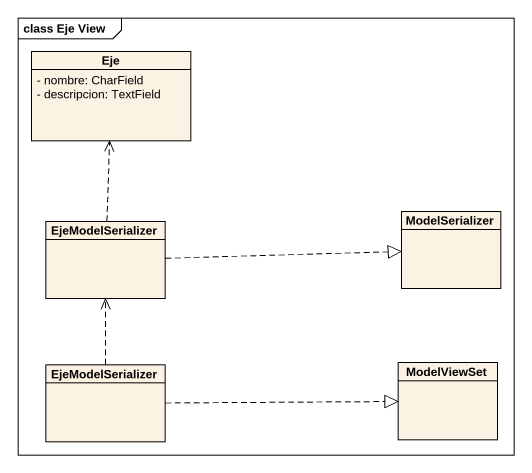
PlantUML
@startuml
mainframe class Eje View
hide circle
hide empty members
skinparam classAttributeIconSize 0
class Eje {
  - nombre: CharField
  - descripcion: TextField
}
class EjeModelSerializer
class ModelSerializer
class "EjeModelSerializer" as EjeModelSerializer_2
class ModelViewSet
EjeModelSerializer .up.> Eje
EjeModelSerializer .right.|> ModelSerializer
EjeModelSerializer_2 .up.> EjeModelSerializer
EjeModelSerializer_2 .right.|> ModelViewSet
@enduml
